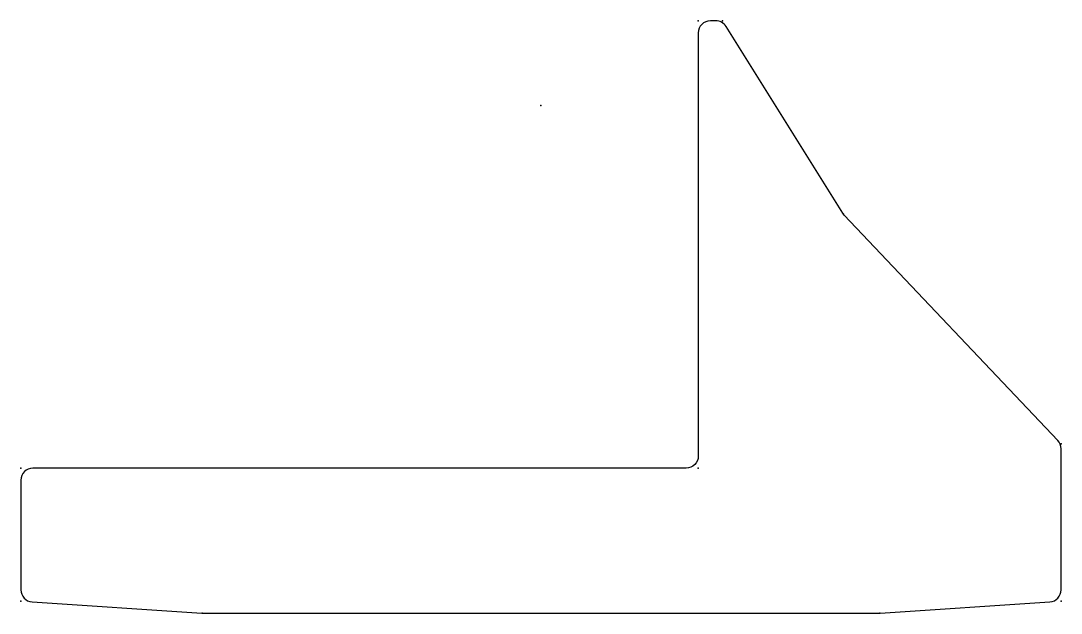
# Model space of a CAD drawing. Header units: millimetres. Extents: x -43 to 43, y -42 to 7.
import ezdxf

# ---------------------------------------------------------------- set-up
doc = ezdxf.new("R2010")
doc.units = ezdxf.units.MM
doc.layers.get('0').update_dxf_attribs({"linetype": 'CONTINUOUS'})

msp = doc.modelspace()

# ---------------------------------------------------------------- linework, layer by layer
msp.add_lwpolyline([(13, 6), (13, -29, -0.414214), (12, -30), (-42, -30, 0.414214), (-43, -31), (-43, -40.064, 0.394848), (-42.067, -41.062), (-28.033, -41.998, 0.016644), (-27.967, -42), (27.967, -42, 0.016644), (28.033, -41.998), (42.067, -41.062, 0.394848), (43, -40.064), (43, -28.398, 0.191899), (42.726, -27.711), (25.069, -9.073, -0.049986), (24.947, -8.915), (15.294, 6.53, 0.258593), (14.446, 7), (14, 7, 0.414214)], format="xyb", close=True)
for p in [(13, 7), (15, 7), (0, 0), (25, -9), (43, -28), (-43, -30), (13, -30), (-43, -41), (43, -41), (-28, -42), (28, -42)]:
    msp.add_point(p)

doc.saveas('drawing.dxf')
